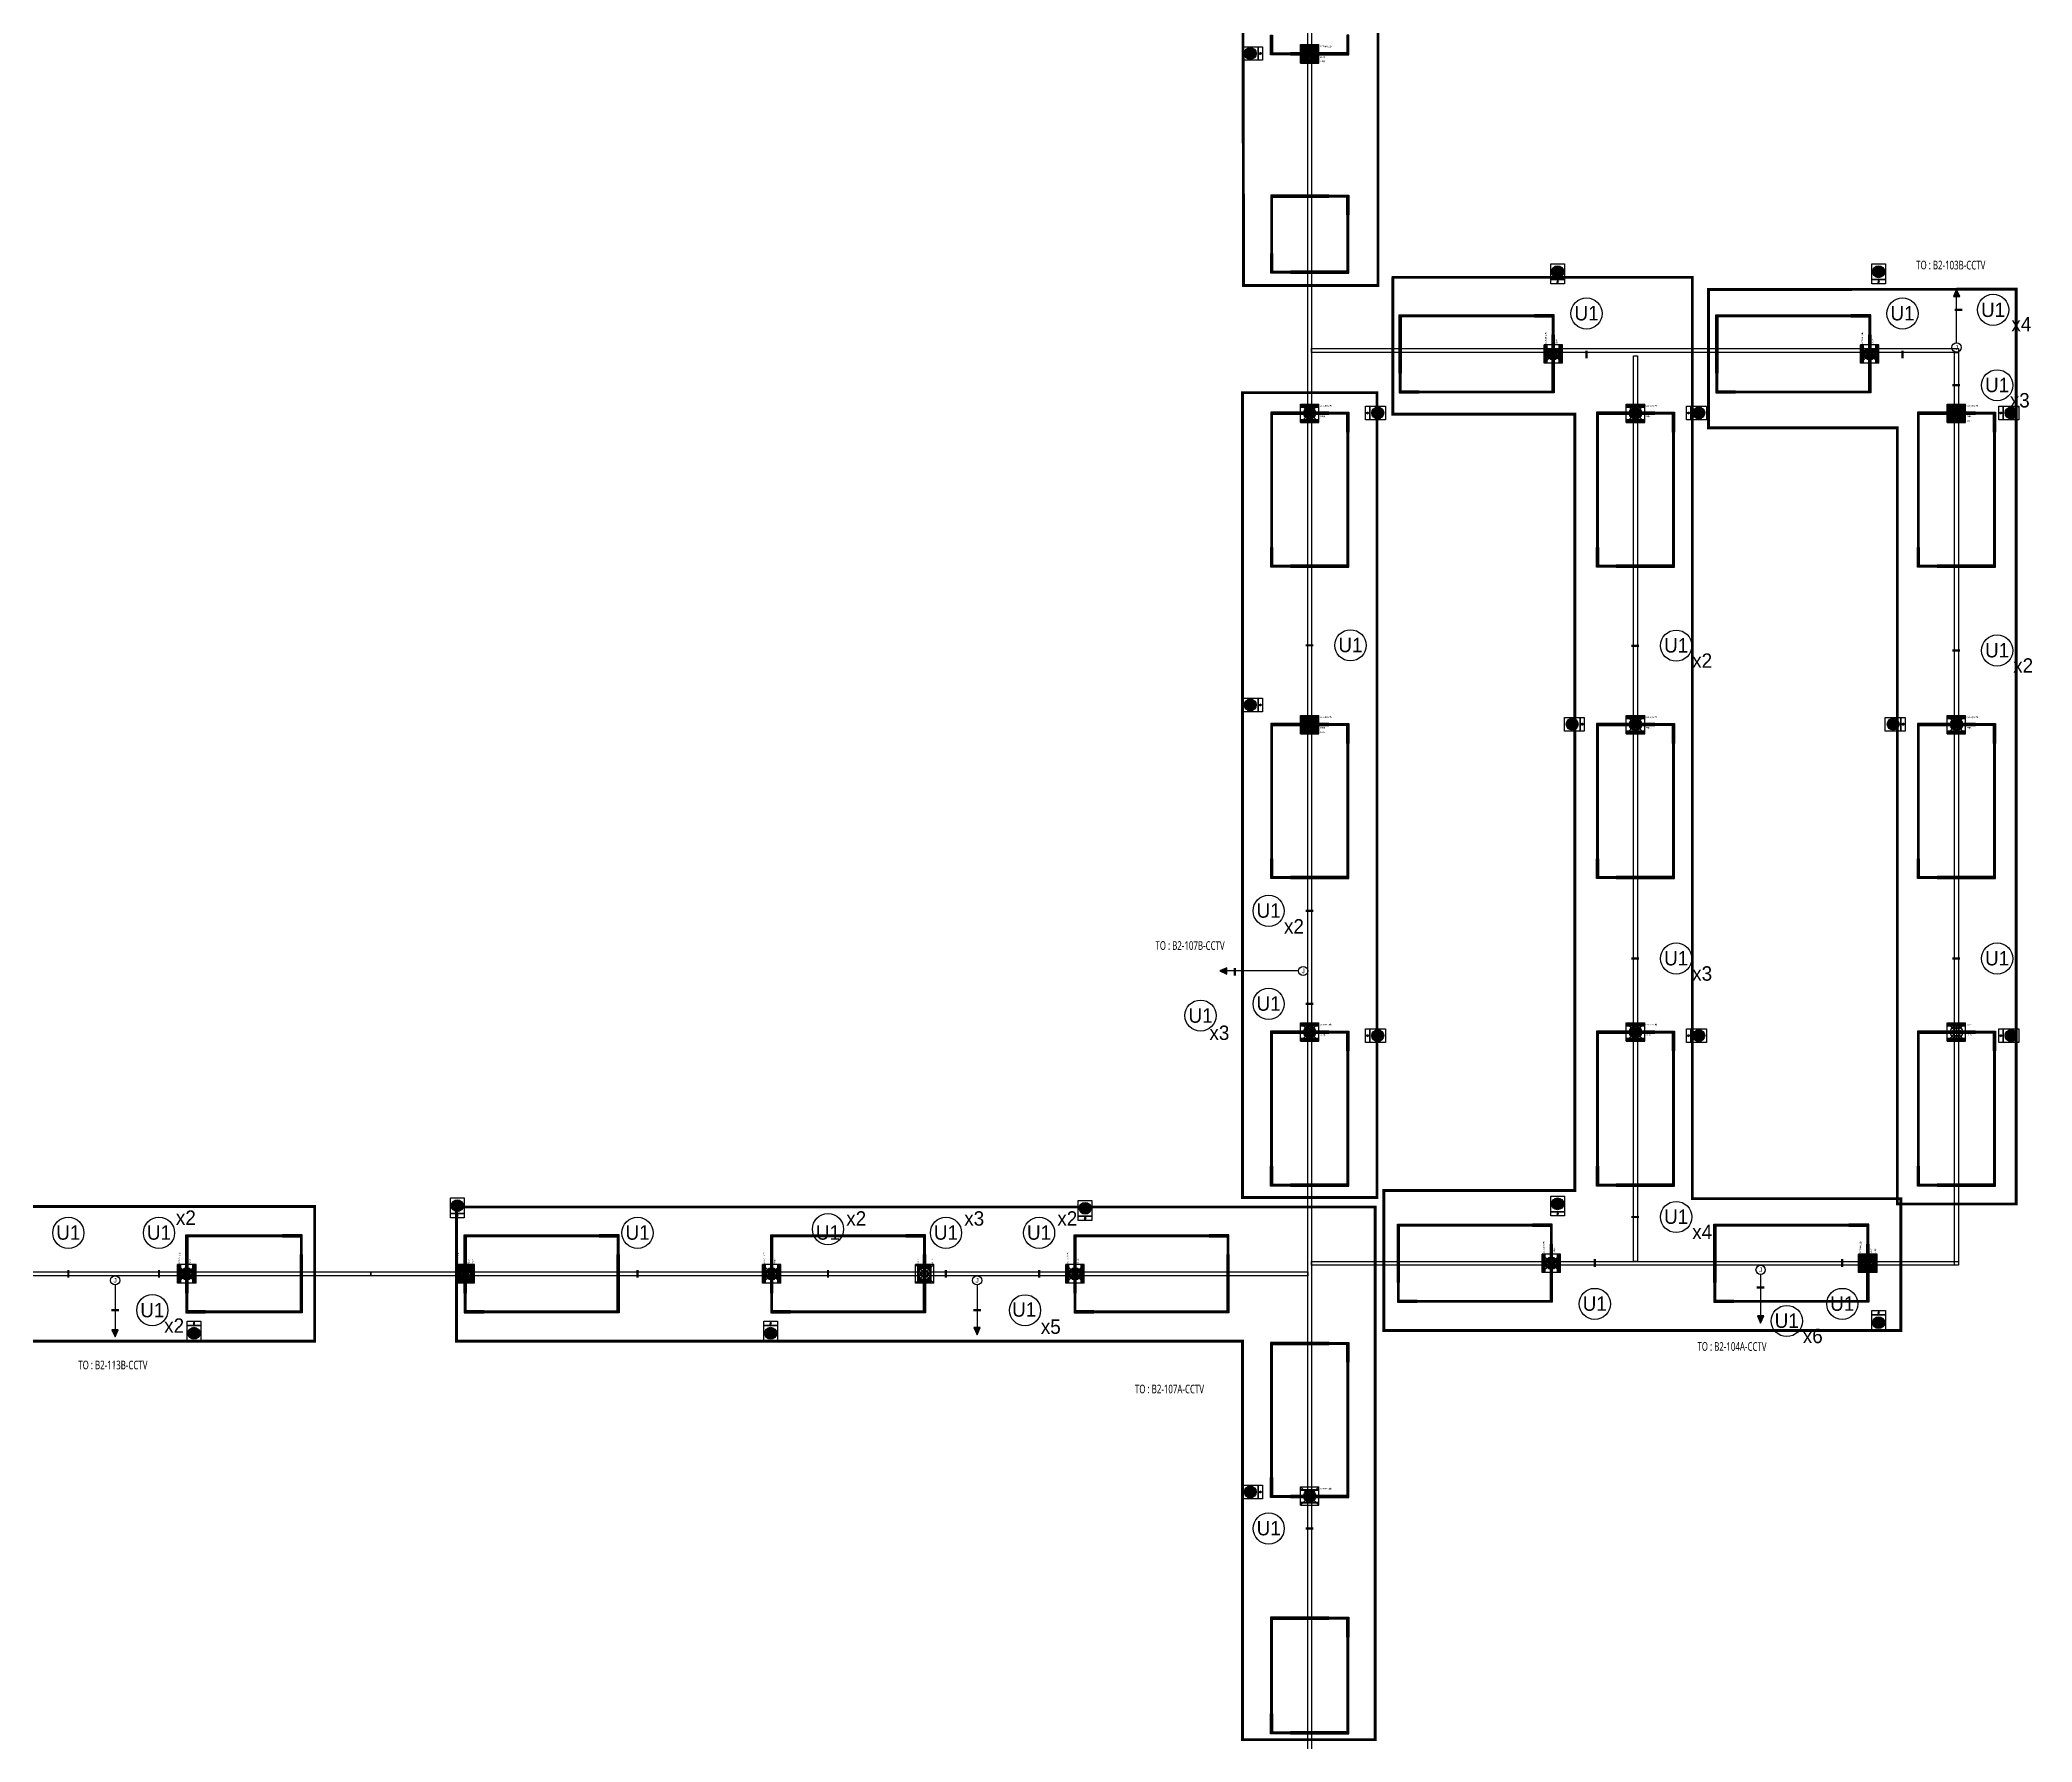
# Model space of a CAD drawing. Header units: millimetres. Extents: x 836025 to 1108898, y 78775 to 372820.
# Drawn here: x 1005237 to 1108898, y 139387 to 227966 of the extents above; entities that cross this region are included whole.
import ezdxf
from ezdxf.enums import TextEntityAlignment as Align

# ---------------------------------------------------------------- set-up
doc = ezdxf.new("R2010")
doc.units = ezdxf.units.MM
doc.header["$LTSCALE"] = 250
for name, pattern in [('CENTER', [2, 1.25, -0.25, 0.25, -0.25]), ('LINE1', [3, 2.5, -0.5]), ('지하층_기둥$1$CEN', [62, 60, -1, 0, -1])]:
    doc.linetypes.add(name, pattern=pattern)
for name, color, linetype in [('A-CEN', 1, '지하층_기둥$1$CEN'), ('HA-CCTV', 2, 'Continuous'), ('HA-스피커 반경', 7, 'LINE1'), ('HA-조명기구', 7, 'Continuous'), ('HA-통합모듈', 7, 'Continuous'), ('LU-UTP wire', 3, 'Continuous'), ('LU-UTP 방향', 1, 'Continuous'), ('LU-UTP케이블', 1, 'Continuous'), ('LU-광케이블', 1, 'Continuous'), ('LU-귀로 방향', 3, 'Continuous'), ('LU-귀로Text', 3, 'Continuous'), ('LU-무선비상벨', 1, 'Continuous'), ('LU-정션박스', 3, 'Continuous'), ('라인구분', 7, 'CENTER'), ('전등레이스웨이', 1, 'Continuous')]:
    doc.layers.add(name, color=color, linetype=linetype)
doc.layers.add('HA-지시선', color=8, linetype='Continuous', plot=False)
doc.layers.get('HA-스피커 반경').off()
doc.styles.add('MtX_굴림', font='Gulim.ttf')
doc.styles.add('N', font='Gulim.ttf')
doc.styles.add('돋움', font='Dotum.ttf')
doc.styles.add('맑은고딕', font='malgun.ttf')

# ---------------------------------------------------------------- blocks, each defined once
blk = doc.blocks.new('HA-무선비상벨')
at = {"layer": 'LU-무선비상벨'}
h = blk.add_hatch(color=1, dxfattribs=at)
h.dxf.hatch_style = 1
h.paths.add_polyline_path([(309, 0, 1), (-309, 0, 1)])
h = blk.add_hatch(color=1, dxfattribs=at)
h.dxf.hatch_style = 1
h.paths.add_polyline_path([(2, 531), (33, 632), (-46, 509), (-2, 509), (-34, 408), (46, 531)])
at = {"layer": 'LU-무선비상벨', "color": 1}
for p, q in [((33, 632), (-46, 509)), ((-46, 509), (46, 531)), ((-2, 509), (-46, 509)), ((-34, 408), (46, 531)), ((-34, 408), (-2, 509)), ((33, 632), (2, 531)), ((46, 531), (2, 531))]:
    blk.add_line(p, q, dxfattribs=at)
for points in [[(356, 408), (-354, 408), (-354, 631), (356, 631)], [(-354, 408), (356, 408), (356, -408), (-354, -408)]]:
    blk.add_lwpolyline(points, close=True, dxfattribs=at)
blk.add_circle((0, 0), 309, dxfattribs=at)
blk = doc.blocks.new('HA-조명기구(코너1000)')
at = {"layer": 'HA-조명기구'}
h = blk.add_hatch(color=81, dxfattribs=at)
h.dxf.hatch_style = 1
h.paths.add_polyline_path([(-995, -35), (-35, -35), (-35, -995), (-5, -995), (-5, -5), (-995, -5)])
at = {"layer": 'HA-조명기구', "color": 81}
blk.add_lwpolyline([(-1000, 0), (-1000, -40), (-40, -40), (-40, -1000), (0, -1000), (0, 0), (-1000, 0)], dxfattribs=at)
at = {"layer": 'HA-조명기구', "color": 3}
blk.add_lwpolyline([(-995, -5), (-995, -35), (-35, -35), (-35, -995), (-5, -995), (-5, -5)], close=True, dxfattribs=at)
at = {"layer": 'HA-지시선'}
for p, q in [((-40, -40), (0, 0)), ((-20, -20), (-1000, -20)), ((-20, -20), (-20, -1000))]:
    blk.add_line(p, q, dxfattribs=at)
at = {"layer": 'HA-지시선', "color": 30}
blk.add_lwpolyline([(-1000, 30), (-1000, -70), (-70, -70), (-70, -1000), (30, -1000), (30, 30)], close=True, dxfattribs=at)
blk = doc.blocks.new('HA-조명기구(직2000)')
at = {"layer": 'HA-조명기구'}
h = blk.add_hatch(color=81, dxfattribs=at)
h.dxf.hatch_style = 1
h.paths.add_polyline_path([(5, -1995), (35, -1995), (35, -5), (5, -5)])
h = blk.add_hatch(color=81, dxfattribs=at)
h.dxf.hatch_style = 1
h.paths.add_polyline_path([(5, -1995), (35, -1995), (35, -5), (5, -5)])
at = {"layer": 'HA-조명기구', "color": 81}
blk.add_lwpolyline([(0, 0), (40, 0), (40, -2000), (0, -2000), (0, 0)], dxfattribs=at)
blk.add_lwpolyline([(5, -5), (35, -5), (35, -1995), (5, -1995)], close=True, dxfattribs=at)
at = {"layer": 'HA-지시선'}
blk.add_line((20, 0), (20, -2000), dxfattribs=at)
at = {"layer": 'HA-지시선', "color": 4}
blk.add_lwpolyline([(-30, 0), (70, 0), (70, -2000), (-30, -2000)], close=True, dxfattribs=at)
blk = doc.blocks.new('HA-통합모듈-만공차')
at = {"layer": 'HA-통합모듈'}
h = blk.add_hatch(color=81, dxfattribs=at)
h.dxf.hatch_style = 1
h.paths.add_polyline_path([(-480, 349), (480, 349), (480, 480), (-480, 480)])
h.paths.add_polyline_path([(-480, -480), (480, -480), (480, -349), (-480, -349)])
at = {"layer": 'HA-지시선', "color": 5}
for p, q in [((-480, -480), (-480, 480)), ((-480, 480), (480, 480)), ((-480, 317), (480, 317)), ((480, -480), (480, 480)), ((-480, -317), (480, -317)), ((-480, -480), (480, -480))]:
    blk.add_line(p, q, dxfattribs=at)
at = {"layer": 'HA-지시선', "color": 251, "true_color": 0x636466}
for p, q in [((-480, 480), (480, -480)), ((-480, -480), (480, 480))]:
    blk.add_line(p, q, dxfattribs=at)
at = {"layer": 'HA-지시선', "color": 5}
blk.add_circle((0, 0), 317, dxfattribs=at)
at = {"layer": 'HA-통합모듈', "color": 5}
for p, q in [((-480, 349), (480, 349)), ((-480, -349), (480, -349))]:
    blk.add_line(p, q, dxfattribs=at)
at = {"layer": 'HA-지시선', "color": 7, "style": 'MtX_굴림'}
blk.add_text('만공차', height=70, dxfattribs=at).set_placement((542, -205))
blk = doc.blocks.new('HA-통합모듈-CCTV(비상벨연동)')
at = {"layer": 'HA-통합모듈'}
h = blk.add_hatch(color=10, dxfattribs=at)
h.dxf.hatch_style = 1
h.paths.add_polyline_path([(317, 0, 1), (-317, 0, 1)])
h.paths.add_polyline_path([(-270, 0), (-170, -100), (-170, 0), (0, 0), (0, -170), (-100, -170), (0, -270), (100, -170), (0, -170), (0, 0), (170, 0), (170, -100), (270, 0), (170, 100), (170, 0), (0, 0), (0, 170), (100, 170), (-2, 268), (-100, 170), (0, 170), (0, 0), (-170, 0), (-170, 100)], flags=16)
at = {"layer": 'HA-지시선', "color": 251, "true_color": 0x636466}
for p, q in [((-480, 480), (480, -480)), ((-480, -480), (480, 480))]:
    blk.add_line(p, q, dxfattribs=at)
at = {"layer": 'HA-통합모듈', "color": 5}
for p, q in [((-480, -480), (-480, 480)), ((-480, 480), (480, 480)), ((-480, 349), (480, 349)), ((-480, 317), (480, 317)), ((-170, 100), (-270, 0)), ((-270, 0), (-170, -100)), ((-170, 100), (-170, -100)), ((0, 0), (-170, 0)), ((-100, 170), (-2, 268)), ((100, 170), (-100, 170)), ((-2, 268), (100, 170)), ((0, 0), (0, 170)), ((0, 0), (0, -170)), ((0, 0), (170, 0)), ((170, -100), (170, 100)), ((170, 100), (270, 0)), ((270, 0), (170, -100)), ((480, -480), (480, 480)), ((-480, -317), (480, -317)), ((-480, -349), (480, -349)), ((-480, -480), (480, -480)), ((-100, -170), (100, -170)), ((0, -270), (-100, -170)), ((100, -170), (0, -270))]:
    blk.add_line(p, q, dxfattribs=at)
blk.add_circle((0, 0), 317, dxfattribs=at)
at = {"layer": 'HA-통합모듈', "style": '돋움'}
blk.add_text('CCTV(비상벨)', height=70, dxfattribs=at).set_placement((530, 350))
blk = doc.blocks.new('HA-통합모듈-CCTV')
h = blk.add_hatch(color=81)
h.dxf.hatch_style = 1
h.paths.add_polyline_path([(-270, 0), (-170, 100), (-170, -100)])
h.paths.add_polyline_path([(-100, 170), (100, 170), (-2, 268)])
h.paths.add_polyline_path([(170, -100), (270, 0), (170, 100)])
h.paths.add_polyline_path([(-100, -170), (100, -170), (0, -270)])
at = {"layer": 'HA-지시선', "color": 251, "true_color": 0x636466}
for p, q in [((-480, 480), (480, -480)), ((-480, -480), (480, 480))]:
    blk.add_line(p, q, dxfattribs=at)
at = {"layer": 'HA-통합모듈', "color": 5}
for p, q in [((-480, -480), (-480, 480)), ((-480, 480), (480, 480)), ((-480, 349), (480, 349)), ((-170, 100), (-270, 0)), ((-270, 0), (-170, -100)), ((-170, 100), (-170, -100)), ((0, 0), (-170, 0)), ((-100, 170), (-2, 268)), ((100, 170), (-100, 170)), ((-2, 268), (100, 170)), ((0, 0), (0, 170)), ((0, 0), (0, -170)), ((0, 0), (170, 0)), ((170, -100), (170, 100)), ((170, 100), (270, 0)), ((270, 0), (170, -100)), ((480, -480), (480, 480)), ((-480, -349), (480, -349)), ((-480, -480), (480, -480)), ((-100, -170), (100, -170)), ((0, -270), (-100, -170)), ((100, -170), (0, -270))]:
    blk.add_line(p, q, dxfattribs=at)
blk.add_circle((0, 0), 317, dxfattribs=at)
at = {"layer": 'HA-통합모듈', "color": 7, "style": '돋움'}
blk.add_text('CCTV', height=70, dxfattribs=at).set_placement((536, 330))
blk = doc.blocks.new('LU-Jumper')
at = {"layer": 'LU-정션박스', "color": 2}
blk.add_circle((0, 0), 0.5, dxfattribs=at)
blk.add_circle((0, 0), 0.5, dxfattribs=at)
at = {"layer": 'LU-정션박스', "color": 1, "style": 'N'}
blk.add_text('J', height=0.5, dxfattribs=at).set_placement((0, 0), align=Align.MIDDLE)
blk = doc.blocks.new('LU-귀로방향')
at = {"layer": 'LU-귀로 방향', "color": 2}
blk.add_lwpolyline([(0.8, -0.35), (0.8, 0.35), (0, 0)], close=True, dxfattribs=at)
at = {"layer": 'LU-귀로 방향', "color": 10}
blk.add_solid([(0.03, 0), (0.78, 0.33), (0.78, -0.33)], dxfattribs=at)
blk = doc.blocks.new('HA-통합모듈-스피커')
at = {"layer": 'HA-통합모듈'}
h = blk.add_hatch(color=210, dxfattribs=at)
h.dxf.hatch_style = 1
h.paths.add_polyline_path([(-480, -317), (-480, 317), (0, 317, 1), (0, -317)])
h.paths.add_polyline_path([(0, -317, 1), (0, 317), (480, 317), (480, -317)])
at = {"layer": 'HA-지시선', "color": 5}
for p, q in [((-480, -480), (-480, 480)), ((-480, 480), (480, 480)), ((-480, 349), (480, 349)), ((-480, 317), (480, 317)), ((480, -480), (480, 480)), ((-480, -317), (480, -317)), ((-480, -349), (480, -349)), ((-480, -480), (480, -480))]:
    blk.add_line(p, q, dxfattribs=at)
at = {"layer": 'HA-지시선', "color": 251, "true_color": 0x636466}
for p, q in [((-480, 480), (480, -480)), ((-480, -480), (480, 480))]:
    blk.add_line(p, q, dxfattribs=at)
at = {"layer": 'HA-지시선', "color": 5}
blk.add_circle((0, 0), 317, dxfattribs=at)
at = {"layer": 'HA-조명기구', "style": '돋움'}
blk.add_text('스피커', height=70, dxfattribs=at).set_placement((538, -434))
blk = doc.blocks.new('zw$9B82')
at = {"layer": 'HA-스피커 반경', "color": 6}
blk.add_blockref('HA-통합모듈-스피커', (0, 0), dxfattribs=at)

msp = doc.modelspace()

# ---------------------------------------------------------------- linework, layer by layer
at = {"layer": 'LU-UTP wire'}
for p, q in [((1104965, 212201, 0), (1104965, 214977, 0)), ((1070727, 179514, 0), (1066628, 179514, 0)), ((1009154, 163175, 0), (1009154, 160470, 0)), ((1054004, 163175, 0), (1054004, 160582, 0)), ((1094769, 163725, 0), (1094766, 161195, 0))]:
    msp.add_line(p, q, dxfattribs=at)
at = {"layer": 'LU-UTP 방향', "elevation": 0}
for points in [[(1104724, 211962, 0, 0, 0), (1104724, 211962, 0, 0, 0), (1103912, 211962, 120, 0, 0), (1103512, 211962, 0, 0, 0)], [(1105204, 211961, 0, 0, 0), (1105204, 211961, 0, 0, 0), (1105204, 211148, 120, 0, 0), (1105204, 210748, 0, 0, 0)], [(1070968, 179754, 0, 0, 0), (1070968, 179754, 0, 0, 0), (1070968, 180567, 120, 0, 0), (1070968, 180967, 0, 0, 0)], [(1070968, 179274, 0, 0, 0), (1070968, 179274, 0, 0, 0), (1070968, 178462, 120, 0, 0), (1070968, 178062, 0, 0, 0)], [(1094530, 163964, 0, 0, 0), (1094530, 163964, 0, 0, 0), (1093718, 163964, 120, 0, 0), (1093318, 163964, 0, 0, 0)], [(1095009, 163964, 0, 0, 0), (1095009, 163964, 0, 0, 0), (1095822, 163964, 120, 0, 0), (1096222, 163964, 0, 0, 0)], [(1008914, 163415, 0, 0, 0), (1008914, 163415, 0, 0, 0), (1008101, 163415, 120, 0, 0), (1007701, 163415, 0, 0, 0)], [(1009394, 163415, 0, 0, 0), (1009394, 163415, 0, 0, 0), (1010206, 163415, 120, 0, 0), (1010606, 163415, 0, 0, 0)], [(1053764, 163415, 0, 0, 0), (1053764, 163415, 0, 0, 0), (1052952, 163415, 120, 0, 0), (1052552, 163415, 0, 0, 0)], [(1054244, 163415, 0, 0, 0), (1054244, 163415, 0, 0, 0), (1055056, 163415, 120, 0, 0), (1055456, 163415, 0, 0, 0)]]:
    msp.add_lwpolyline(points, format="xyseb", dxfattribs=at)
at = {"layer": 'LU-UTP케이블', "color": 1}
for centre in [(1106866, 213918, 0), (1085712, 213723, 0), (1102152, 213723, 0), (1107075, 209990, 0), (1073429, 196459, 0), (1090375, 196441, 0), (1107075, 196188, 0), (1069171, 182642, 0), (1090375, 180161, 0), (1107075, 180161, 0), (1069171, 177802, 0), (1065629, 177192, 0), (1090375, 166713, 0), (1006719, 165887, 0), (1011436, 165887, 0), (1036336, 165887, 0), (1046245, 166082, 0), (1052383, 165887, 0), (1057227, 165887, 0), (1086140, 162190, 0), (1099018, 162190, 0), (1011090, 161866, 0), (1056497, 161858, 0), (1096129, 161301), (1069175, 150505, 0)]:
    msp.add_circle(centre, 811, dxfattribs=at)
at = {"layer": 'LU-광케이블', "color": 1, "elevation": 0}
for points in [[(1106055, 213918, 0, 0, 0), (1106055, 213918, 0, 0, 0), (1105269, 213918, 120, 120, 0), (1104869, 213918, 0, 0, 0)], [(1085712, 212912, 0, 0, 0), (1085712, 211794, 120, 120, 0), (1085712, 211394, 0, 0, 0)], [(1102152, 212912, 0, 0, 0), (1102152, 211794, 120, 120, 0), (1102152, 211394, 0, 0, 0)], [(1106264, 209990, 0, 0, 0), (1105146, 209990, 120, 120, 0), (1104746, 209990, 0, 0, 0)], [(1072618, 196459, 0, 0, 0), (1071500, 196459, 120, 120, 0), (1071100, 196459, 0, 0, 0)], [(1089564, 196441, 0, 0, 0), (1088446, 196441, 120, 120, 0), (1088046, 196441, 0, 0, 0)], [(1106264, 196188, 0, 0, 0), (1105146, 196188, 120, 120, 0), (1104746, 196188, 0, 0, 0)], [(1069982, 182642, 0, 0, 0), (1071100, 182642, 120, 120, 0), (1071500, 182642, 0, 0, 0)], [(1066441, 177192, 0, 0, 0), (1067419, 177192, 0, 0, 0), (1067419, 179277, 120, 120, 0), (1067419, 179677, 0, 0, 0)], [(1089564, 180161, 0, 0, 0), (1088446, 180161, 120, 120, 0), (1088046, 180161, 0, 0, 0)], [(1106264, 180161, 0, 0, 0), (1105146, 180161, 120, 120, 0), (1104746, 180161, 0, 0, 0)], [(1069982, 177802, 0, 0, 0), (1071100, 177802, 120, 120, 0), (1071500, 177802, 0, 0, 0)], [(1089564, 166713, 0, 0, 0), (1088446, 166713, 120, 120, 0), (1088046, 166713, 0, 0, 0)], [(1006719, 165075, 0, 0, 0), (1006719, 163958, 120, 120, 0), (1006719, 163558, 0, 0, 0)], [(1011436, 165075, 0, 0, 0), (1011436, 163958, 120, 120, 0), (1011436, 163558, 0, 0, 0)], [(1036336, 165075, 0, 0, 0), (1036336, 163958, 120, 120, 0), (1036336, 163558, 0, 0, 0)], [(1046245, 165075, 0, 0, 0), (1046245, 163958, 120, 120, 0), (1046245, 163558, 0, 0, 0)], [(1052383, 165075, 0, 0, 0), (1052383, 163958, 120, 120, 0), (1052383, 163558, 0, 0, 0)], [(1057227, 165075, 0, 0, 0), (1057227, 163958, 120, 120, 0), (1057227, 163558, 0, 0, 0)], [(1086140, 163001, 0, 0, 0), (1086140, 164119, 120, 120, 0), (1086140, 164519, 0, 0, 0)], [(1099018, 163001, 0, 0, 0), (1099018, 164119, 120, 120, 0), (1099018, 164519, 0, 0, 0)], [(1096129, 162112, 0, 0, 0), (1096129, 163049, 0, 0, 0), (1094969, 163049, 120, 120, 0), (1094569, 163049, 0, 0, 0)], [(1010279, 161866, 0, 0, 0), (1010279, 161866, 0, 0, 0), (1009354, 161866, 120, 120, 0), (1008954, 161866, 0, 0, 0)], [(1055686, 161858, 0, 0, 0), (1055686, 161858, 0, 0, 0), (1054207, 161858, 120, 120, 0), (1053807, 161858, 0, 0, 0)], [(1069986, 150505, 0, 0, 0), (1071104, 150505, 120, 120, 0), (1071504, 150505, 0, 0, 0)]]:
    msp.add_lwpolyline(points, format="xyseb", dxfattribs=at)
at = {"layer": '라인구분', "color": 6, "ltscale": 3.5, "const_width": 150, "elevation": 0}
msp.add_lwpolyline([(1050182, 256555), (1067808, 256554), (1067806, 242273), (1067869, 215179), (1074864, 215179), (1074864, 284155), (1074864, 284155), (1067901, 284155), (1067901, 262846), (1050182, 262848)], close=True, dxfattribs=at)
at = {"layer": '라인구분', "color": 2, "ltscale": 3.5, "const_width": 150, "elevation": 0}
msp.add_lwpolyline([(1075581, 215606), (1091219, 215606), (1091219, 167669), (1102067, 167669), (1102067, 160804), (1075164, 160804), (1075164, 168096), (1085103, 168096), (1085103, 208487), (1075633, 208487), (1075633, 215606)], dxfattribs=at)
at = {"layer": '라인구분', "color": 3, "ltscale": 3.5, "const_width": 150, "elevation": 0}
msp.add_lwpolyline([(1092058, 214972), (1092058, 207776), (1101884, 207776), (1101884, 167391), (1108070, 167391), (1108070, 214990), (1092058, 214972)], dxfattribs=at)
at = {"layer": '라인구분', "ltscale": 3.5, "const_width": 150, "elevation": 0}
for points in [[(1067808, 209606), (1067808, 167727), (1074808, 167727), (1074808, 209606)], [(1074710, 167234), (1026910, 167234), (1026910, 160254), (1067808, 160254), (1067808, 139518), (1074710, 139518)]]:
    msp.add_lwpolyline(points, close=True, dxfattribs=at)
at = {"layer": '라인구분', "color": 1, "ltscale": 3.5, "const_width": 150}
msp.add_lwpolyline([(1019536, 160255), (1019536, 167255), (995280, 167255), (995279, 160255)], close=True, dxfattribs=at)
at = {"layer": '전등레이스웨이', "elevation": 0}
for points in [[(1071408, 365755), (1071408, 86341), (1071207, 86341), (1071207, 365755)], [(1071408, 211905), (1105058, 211905), (1105058, 211705), (1071408, 211705)], [(1088358, 211521), (1088358, 164405), (1088157, 164405), (1088157, 211521)], [(1105058, 211705), (1105058, 164205), (1104857, 164205), (1104857, 211705)], [(971898, 163855), (1022458, 163855), (1022458, 163655), (971898, 163655)], [(1022458, 163855), (1071207, 163855), (1071207, 163655), (1022458, 163655)], [(1071408, 164405), (1105058, 164405), (1105058, 164205), (1071408, 164205)]]:
    msp.add_lwpolyline(points, close=True, dxfattribs=at)

# ---------------------------------------------------------------- block references
at = {"layer": 'A-CEN'}
for p in [(1071307, 227236, 0), (1104957, 208535, 0), (1071308, 192335, 0)]:
    msp.add_blockref('zw$9B82', p, dxfattribs=at)
at = {"layer": 'A-CEN', "rotation": 89.99999999999999}
for p in [(1100348, 164305), (1027367, 163754), (1051272, 163755)]:
    msp.add_blockref('zw$9B82', p, dxfattribs=at)
at = {"layer": 'HA-CCTV', "color": 3}
for name, p in [('HA-통합모듈-CCTV(비상벨연동)', (1071307, 227236, 0)), ('HA-통합모듈-CCTV(비상벨연동)', (1071308, 208535, 0)), ('HA-통합모듈-CCTV(비상벨연동)', (1088257, 208535, 0)), ('HA-통합모듈-CCTV(비상벨연동)', (1104957, 208535, 0)), ('HA-통합모듈-CCTV(비상벨연동)', (1071308, 192335, 0)), ('HA-통합모듈-CCTV(비상벨연동)', (1088257, 192335, 0)), ('HA-통합모듈-CCTV(비상벨연동)', (1104957, 192335, 0)), ('HA-통합모듈-CCTV(비상벨연동)', (1071307, 176335, 0)), ('HA-통합모듈-CCTV(비상벨연동)', (1088257, 176335, 0)), ('HA-통합모듈-CCTV', (1104957, 176335, 0)), ('HA-통합모듈-CCTV(비상벨연동)', (1071307, 152190, 0))]:
    msp.add_blockref(name, p, dxfattribs=at)
for name, p, rotation in [('HA-통합모듈-CCTV(비상벨연동)', (1083979, 211621, 0), 90.00000000000018), ('HA-통합모듈-CCTV(비상벨연동)', (1100448, 211621, 0), 90.00000000000018), ('HA-통합모듈-CCTV(비상벨연동)', (1012884, 163754), 90.00000000000033), ('HA-통합모듈-CCTV(비상벨연동)', (1027367, 163754), 90), ('HA-통합모듈-CCTV(비상벨연동)', (1043312, 163754), 90), ('HA-통합모듈-CCTV(비상벨연동)', (1059098, 163755), 89.99999999999999), ('HA-통합모듈-CCTV(비상벨연동)', (1083879, 164305), 90.00000000000018), ('HA-통합모듈-CCTV(비상벨연동)', (1100348, 164305), 90), ('HA-통합모듈-CCTV', (1051272, 163755), 90.00000000001813)]:
    msp.add_blockref(name, p, dxfattribs=dict(at, rotation=rotation))
at = {"layer": 'HA-조명기구', "color": 3, "xscale": -1}
for name, p, rotation in [('HA-조명기구(코너1000)', (1069307, 227216, 0), 89.9999999999992), ('HA-조명기구(직2000)', (1072307, 227216, 0), 270), ('HA-조명기구(직2000)', (1072308, 219815, 0), 270), ('HA-조명기구(코너1000)', (1073308, 219855, 0), 270), ('HA-조명기구(코너1000)', (1069308, 215855, 0), 89.9999999999992), ('HA-조명기구(직2000)', (1072308, 215855, 0), 270), ('HA-조명기구(코너1000)', (1083999, 209621, 0), 180), ('HA-조명기구(코너1000)', (1100468, 209621, 0), 180), ('HA-조명기구(직2000)', (1072308, 208515, 0), 270), ('HA-조명기구(코너1000)', (1073308, 208555, 0), 270), ('HA-조명기구(직2000)', (1089257, 208515, 0), 270), ('HA-조명기구(코너1000)', (1090257, 208555, 0), 270), ('HA-조명기구(직2000)', (1105957, 208515, 0), 270), ('HA-조명기구(코너1000)', (1106957, 208555, 0), 270), ('HA-조명기구(코너1000)', (1069308, 200555, 0), 89.9999999999992), ('HA-조명기구(코너1000)', (1086257, 200555, 0), 89.99999999999952), ('HA-조명기구(코너1000)', (1102957, 200555, 0), 89.99999999999952), ('HA-조명기구(직2000)', (1072308, 200555, 0), 270), ('HA-조명기구(직2000)', (1089257, 200555, 0), 270), ('HA-조명기구(직2000)', (1105957, 200555, 0), 270), ('HA-조명기구(직2000)', (1072308, 192315, 0), 270), ('HA-조명기구(코너1000)', (1073308, 192355, 0), 270), ('HA-조명기구(직2000)', (1089257, 192315, 0), 270), ('HA-조명기구(코너1000)', (1090257, 192355, 0), 270), ('HA-조명기구(직2000)', (1105957, 192315, 0), 270), ('HA-조명기구(코너1000)', (1106957, 192355, 0), 270), ('HA-조명기구(코너1000)', (1069308, 184355, 0), 89.9999999999992), ('HA-조명기구(코너1000)', (1086257, 184355, 0), 89.99999999999952), ('HA-조명기구(코너1000)', (1102957, 184355, 0), 89.99999999999952), ('HA-조명기구(직2000)', (1072308, 184355, 0), 270), ('HA-조명기구(직2000)', (1089257, 184355, 0), 270), ('HA-조명기구(직2000)', (1105957, 184355, 0), 270), ('HA-조명기구(직2000)', (1072307, 176315, 0), 270), ('HA-조명기구(코너1000)', (1073307, 176355, 0), 270), ('HA-조명기구(직2000)', (1089257, 176315, 0), 270), ('HA-조명기구(코너1000)', (1090257, 176355, 0), 270), ('HA-조명기구(직2000)', (1105957, 176315, 0), 270), ('HA-조명기구(코너1000)', (1106957, 176355, 0), 270), ('HA-조명기구(코너1000)', (1069307, 168355, 0), 89.99999999999912), ('HA-조명기구(코너1000)', (1086257, 168355, 0), 89.99999999999952), ('HA-조명기구(코너1000)', (1102957, 168355, 0), 89.99999999999952), ('HA-조명기구(직2000)', (1072307, 168355, 0), 270), ('HA-조명기구(직2000)', (1089257, 168355, 0), 270), ('HA-조명기구(직2000)', (1105957, 168355, 0), 270), ('HA-조명기구(코너1000)', (1018864, 161754), 180), ('HA-조명기구(코너1000)', (1035347, 161754), 180), ('HA-조명기구(코너1000)', (1051292, 161755), 180), ('HA-조명기구(코너1000)', (1067078, 161755), 180), ('HA-조명기구(코너1000)', (1083899, 162305), 180), ('HA-조명기구(코너1000)', (1100368, 162305), 180), ('HA-조명기구(직2000)', (1072307, 160115, 0), 270), ('HA-조명기구(코너1000)', (1073307, 160155, 0), 270), ('HA-조명기구(코너1000)', (1069307, 152155, 0), 89.99999999999912), ('HA-조명기구(직2000)', (1072307, 152155, 0), 270), ('HA-조명기구(직2000)', (1072307, 145815, 0), 270), ('HA-조명기구(코너1000)', (1073307, 145855, 0), 270), ('HA-조명기구(코너1000)', (1069307, 139855, 0), 89.99999999999896), ('HA-조명기구(직2000)', (1072307, 139855, 0), 270)]:
    msp.add_blockref(name, p, dxfattribs=dict(at, rotation=rotation))
at = {"layer": 'HA-조명기구', "color": 3}
for name, p, rotation in [('HA-조명기구(코너1000)', (1073307, 227216, 0), 270), ('HA-조명기구(코너1000)', (1069308, 219855, 0), 90), ('HA-조명기구(코너1000)', (1073308, 215855, 0), 270), ('HA-조명기구(직2000)', (1076999, 213581, 0), 89.99999999999999), ('HA-조명기구(직2000)', (1078999, 213581, 0), 89.99999999999999), ('HA-조명기구(직2000)', (1080999, 213581, 0), 89.99999999999999), ('HA-조명기구(직2000)', (1093468, 213581, 0), 89.99999999999999), ('HA-조명기구(직2000)', (1095468, 213581, 0), 89.99999999999999), ('HA-조명기구(직2000)', (1097468, 213581, 0), 89.99999999999999), ('HA-조명기구(직2000)', (1076039, 210621, 0), 180), ('HA-조명기구(직2000)', (1083999, 210621, 0), 180), ('HA-조명기구(직2000)', (1092508, 210621, 0), 180), ('HA-조명기구(직2000)', (1100468, 210621, 0), 180), ('HA-통합모듈-만공차', (1083979, 211621, 0), 90.00000000000018), ('HA-통합모듈-만공차', (1100448, 211621, 0), 90.00000000000018), ('HA-조명기구(코너1000)', (1075999, 209621, 0), 180), ('HA-조명기구(코너1000)', (1092468, 209621, 0), 180), ('HA-조명기구(직2000)', (1076999, 209621, 0), 89.99999999999999), ('HA-조명기구(직2000)', (1078999, 209621, 0), 89.99999999999999), ('HA-조명기구(직2000)', (1080999, 209621, 0), 89.99999999999999), ('HA-조명기구(직2000)', (1093468, 209621, 0), 89.99999999999999), ('HA-조명기구(직2000)', (1095468, 209621, 0), 89.99999999999999), ('HA-조명기구(직2000)', (1097468, 209621, 0), 89.99999999999999), ('HA-조명기구(코너1000)', (1069308, 208555, 0), 90), ('HA-조명기구(코너1000)', (1086257, 208555, 0), 90), ('HA-조명기구(코너1000)', (1102957, 208555, 0), 90), ('HA-조명기구(코너1000)', (1073308, 200555, 0), 270), ('HA-조명기구(코너1000)', (1090257, 200555, 0), 270), ('HA-조명기구(코너1000)', (1106957, 200555, 0), 270), ('HA-조명기구(코너1000)', (1069308, 192355, 0), 90), ('HA-조명기구(코너1000)', (1086257, 192355, 0), 90), ('HA-조명기구(코너1000)', (1102957, 192355, 0), 90), ('HA-조명기구(코너1000)', (1073308, 184355, 0), 270), ('HA-조명기구(코너1000)', (1090257, 184355, 0), 270), ('HA-조명기구(코너1000)', (1106957, 184355, 0), 270), ('HA-조명기구(코너1000)', (1069307, 176355, 0), 90), ('HA-조명기구(코너1000)', (1086257, 176355, 0), 90), ('HA-조명기구(코너1000)', (1102957, 176355, 0), 90), ('HA-조명기구(코너1000)', (1073307, 168355, 0), 270), ('HA-조명기구(코너1000)', (1090257, 168355, 0), 270), ('HA-조명기구(코너1000)', (1106957, 168355, 0), 270), ('HA-조명기구(직2000)', (1076899, 166265), 89.99999999999999), ('HA-조명기구(직2000)', (1078899, 166265), 89.99999999999999), ('HA-조명기구(직2000)', (1080899, 166265), 89.99999999999999), ('HA-조명기구(직2000)', (1093368, 166265), 89.99999999999999), ('HA-조명기구(직2000)', (1095368, 166265), 89.99999999999999), ('HA-조명기구(직2000)', (1097368, 166265), 89.99999999999999), ('HA-조명기구(직2000)', (1013864, 165714), 89.99999999999999), ('HA-조명기구(직2000)', (1015864, 165714), 89.99999999999999), ('HA-조명기구(직2000)', (1028347, 165714), 89.99999999999999), ('HA-조명기구(직2000)', (1030347, 165714), 89.99999999999999), ('HA-조명기구(직2000)', (1032347, 165714), 89.99999999999999), ('HA-조명기구(직2000)', (1044292, 165715), 89.99999999999999), ('HA-조명기구(직2000)', (1046292, 165715), 89.99999999999999), ('HA-조명기구(직2000)', (1048292, 165715), 89.99999999999999), ('HA-조명기구(직2000)', (1060078, 165715), 89.99999999999999), ('HA-조명기구(직2000)', (1062078, 165715), 89.99999999999999), ('HA-조명기구(직2000)', (1064078, 165715), 89.99999999999999), ('HA-조명기구(직2000)', (1075939, 163305), 180), ('HA-통합모듈-만공차', (1083879, 164305), 90.00000000000018), ('HA-조명기구(직2000)', (1083899, 163305), 180), ('HA-조명기구(직2000)', (1092408, 163305), 180), ('HA-통합모듈-만공차', (1100348, 164305), 90), ('HA-조명기구(직2000)', (1100368, 163305), 180), ('HA-통합모듈-만공차', (1012884, 163754), 90.00000000000033), ('HA-조명기구(직2000)', (1012904, 162754), 180), ('HA-조명기구(직2000)', (1018864, 162754), 180), ('HA-통합모듈-만공차', (1027367, 163754), 90), ('HA-조명기구(직2000)', (1027387, 162754), 180), ('HA-조명기구(직2000)', (1035347, 162754), 180), ('HA-통합모듈-만공차', (1043312, 163754), 90), ('HA-조명기구(직2000)', (1043332, 162755), 180), ('HA-조명기구(직2000)', (1051292, 162755), 180), ('HA-통합모듈-만공차', (1059098, 163755), 90), ('HA-조명기구(직2000)', (1059118, 162755), 180), ('HA-조명기구(직2000)', (1067078, 162755), 180), ('HA-조명기구(코너1000)', (1012864, 161754), 180), ('HA-조명기구(코너1000)', (1027347, 161754), 180), ('HA-조명기구(코너1000)', (1043292, 161755), 180), ('HA-조명기구(코너1000)', (1059078, 161755), 180), ('HA-조명기구(코너1000)', (1075899, 162305), 180), ('HA-조명기구(코너1000)', (1092368, 162305), 180), ('HA-조명기구(직2000)', (1013864, 161754), 89.99999999999999), ('HA-조명기구(직2000)', (1015864, 161754), 89.99999999999999), ('HA-조명기구(직2000)', (1028347, 161754), 89.99999999999999), ('HA-조명기구(직2000)', (1030347, 161754), 89.99999999999999), ('HA-조명기구(직2000)', (1032347, 161754), 89.99999999999999), ('HA-조명기구(직2000)', (1044292, 161755), 89.99999999999999), ('HA-조명기구(직2000)', (1046292, 161755), 89.99999999999999), ('HA-조명기구(직2000)', (1048292, 161755), 89.99999999999999), ('HA-조명기구(직2000)', (1060078, 161755), 89.99999999999999), ('HA-조명기구(직2000)', (1062078, 161755), 89.99999999999999), ('HA-조명기구(직2000)', (1064078, 161755), 89.99999999999999), ('HA-조명기구(직2000)', (1076899, 162305), 89.99999999999999), ('HA-조명기구(직2000)', (1078899, 162305), 89.99999999999999), ('HA-조명기구(직2000)', (1080899, 162305), 89.99999999999999), ('HA-조명기구(직2000)', (1093368, 162305), 89.99999999999999), ('HA-조명기구(직2000)', (1095368, 162305), 89.99999999999999), ('HA-조명기구(직2000)', (1097368, 162305), 89.99999999999999), ('HA-조명기구(코너1000)', (1069307, 160155, 0), 90), ('HA-조명기구(코너1000)', (1073307, 152155, 0), 270), ('HA-조명기구(코너1000)', (1069307, 145855, 0), 90), ('HA-조명기구(코너1000)', (1073307, 139855, 0), 270)]:
    msp.add_blockref(name, p, dxfattribs=dict(at, rotation=rotation))
for name, p in [('HA-통합모듈-만공차', (1071307, 227236, 0)), ('HA-조명기구(코너1000)', (1083999, 213621, 0)), ('HA-조명기구(코너1000)', (1100468, 213621, 0)), ('HA-통합모듈-만공차', (1071308, 208535, 0)), ('HA-통합모듈-만공차', (1088257, 208535, 0)), ('HA-통합모듈-만공차', (1104957, 208535, 0)), ('HA-통합모듈-만공차', (1071308, 192335, 0)), ('HA-통합모듈-만공차', (1088257, 192335, 0)), ('HA-통합모듈-만공차', (1104957, 192335, 0)), ('HA-통합모듈-만공차', (1071307, 176335, 0)), ('HA-통합모듈-만공차', (1088257, 176335, 0)), ('HA-통합모듈-만공차', (1104957, 176335, 0)), ('HA-조명기구(코너1000)', (1083899, 166305)), ('HA-조명기구(코너1000)', (1100368, 166305)), ('HA-조명기구(코너1000)', (1018864, 165754)), ('HA-조명기구(코너1000)', (1035347, 165754)), ('HA-조명기구(코너1000)', (1051292, 165755)), ('HA-조명기구(코너1000)', (1067078, 165755))]:
    msp.add_blockref(name, p, dxfattribs=at)
at = {"layer": 'HA-조명기구', "color": 3, "xscale": -1}
for name, p in [('HA-조명기구(직2000)', (1069348, 218855, 0)), ('HA-조명기구(직2000)', (1073308, 218855, 0)), ('HA-조명기구(코너1000)', (1075999, 213621, 0)), ('HA-조명기구(코너1000)', (1092468, 213621, 0)), ('HA-조명기구(직2000)', (1069348, 207555, 0)), ('HA-조명기구(직2000)', (1073308, 207555, 0)), ('HA-조명기구(직2000)', (1086297, 207555, 0)), ('HA-조명기구(직2000)', (1090257, 207555, 0)), ('HA-조명기구(직2000)', (1102997, 207555, 0)), ('HA-조명기구(직2000)', (1106957, 207555, 0)), ('HA-조명기구(직2000)', (1069348, 205555, 0)), ('HA-조명기구(직2000)', (1073308, 205555, 0)), ('HA-조명기구(직2000)', (1086297, 205555, 0)), ('HA-조명기구(직2000)', (1090257, 205555, 0)), ('HA-조명기구(직2000)', (1102997, 205555, 0)), ('HA-조명기구(직2000)', (1106957, 205555, 0)), ('HA-조명기구(직2000)', (1069348, 203555, 0)), ('HA-조명기구(직2000)', (1073308, 203555, 0)), ('HA-조명기구(직2000)', (1086297, 203555, 0)), ('HA-조명기구(직2000)', (1090257, 203555, 0)), ('HA-조명기구(직2000)', (1102997, 203555, 0)), ('HA-조명기구(직2000)', (1106957, 203555, 0)), ('HA-조명기구(직2000)', (1069348, 191355, 0)), ('HA-조명기구(직2000)', (1073308, 191355, 0)), ('HA-조명기구(직2000)', (1086297, 191355, 0)), ('HA-조명기구(직2000)', (1090257, 191355, 0)), ('HA-조명기구(직2000)', (1102997, 191355, 0)), ('HA-조명기구(직2000)', (1106957, 191355, 0)), ('HA-조명기구(직2000)', (1069348, 189355, 0)), ('HA-조명기구(직2000)', (1073308, 189355, 0)), ('HA-조명기구(직2000)', (1086297, 189355, 0)), ('HA-조명기구(직2000)', (1090257, 189355, 0)), ('HA-조명기구(직2000)', (1102997, 189355, 0)), ('HA-조명기구(직2000)', (1106957, 189355, 0)), ('HA-조명기구(직2000)', (1069348, 187355, 0)), ('HA-조명기구(직2000)', (1073308, 187355, 0)), ('HA-조명기구(직2000)', (1086297, 187355, 0)), ('HA-조명기구(직2000)', (1090257, 187355, 0)), ('HA-조명기구(직2000)', (1102997, 187355, 0)), ('HA-조명기구(직2000)', (1106957, 187355, 0)), ('HA-조명기구(직2000)', (1069347, 175355, 0)), ('HA-조명기구(직2000)', (1073307, 175355, 0)), ('HA-조명기구(직2000)', (1086297, 175355, 0)), ('HA-조명기구(직2000)', (1090257, 175355, 0)), ('HA-조명기구(직2000)', (1102997, 175355, 0)), ('HA-조명기구(직2000)', (1106957, 175355, 0)), ('HA-조명기구(직2000)', (1069347, 173355, 0)), ('HA-조명기구(직2000)', (1073307, 173355, 0)), ('HA-조명기구(직2000)', (1086297, 173355, 0)), ('HA-조명기구(직2000)', (1090257, 173355, 0)), ('HA-조명기구(직2000)', (1102997, 173355, 0)), ('HA-조명기구(직2000)', (1106957, 173355, 0)), ('HA-조명기구(직2000)', (1069347, 171355, 0)), ('HA-조명기구(직2000)', (1073307, 171355, 0)), ('HA-조명기구(직2000)', (1086297, 171355, 0)), ('HA-조명기구(직2000)', (1090257, 171355, 0)), ('HA-조명기구(직2000)', (1102997, 171355, 0)), ('HA-조명기구(직2000)', (1106957, 171355, 0)), ('HA-조명기구(코너1000)', (1075899, 166305)), ('HA-조명기구(코너1000)', (1092368, 166305)), ('HA-조명기구(코너1000)', (1012864, 165754)), ('HA-조명기구(코너1000)', (1027347, 165754)), ('HA-조명기구(코너1000)', (1043292, 165755)), ('HA-조명기구(코너1000)', (1059078, 165755)), ('HA-조명기구(직2000)', (1069347, 159155, 0)), ('HA-조명기구(직2000)', (1073307, 159155, 0)), ('HA-조명기구(직2000)', (1069347, 157155, 0)), ('HA-조명기구(직2000)', (1073307, 157155, 0)), ('HA-조명기구(직2000)', (1069347, 155155, 0)), ('HA-조명기구(직2000)', (1073307, 155155, 0)), ('HA-조명기구(직2000)', (1069347, 144855, 0)), ('HA-조명기구(직2000)', (1073307, 144855, 0)), ('HA-조명기구(직2000)', (1069347, 142855, 0)), ('HA-조명기구(직2000)', (1073307, 142855, 0))]:
    msp.add_blockref(name, p, dxfattribs=at)
at = {"layer": 'LU-귀로 방향', "xscale": 468.0000000000001, "yscale": 468.0000000000001, "zscale": 468.0000000000001}
for p, rotation in [((1104965, 214977, 0), 270.007425183348), ((1066628, 179514, 0), 0.0074251833480051), ((1009154, 160470, 0), 90.007425183348), ((1054004, 160582, 0), 90.007425183348), ((1094766, 161195, 0), 89.99999999999979)]:
    msp.add_blockref('LU-귀로방향', p, dxfattribs=dict(at, rotation=rotation))
at = {"layer": 'LU-무선비상벨'}
for p, rotation in [((1068215, 227256), 270), ((1084208, 215897), 180), ((1100908, 215897), 180), ((1074850, 208554), 90), ((1091550, 208554), 90), ((1107800, 208554), 90), ((1068215, 193356, 0), 270), ((1084965, 192356, 0), 270), ((1101665, 192356, 0), 270), ((1074850, 176154, 0), 90), ((1091550, 176154, 0), 90), ((1107800, 176154, 0), 90), ((1026958, 167297), 180), ((1059625, 167167), 180), ((1084208, 167397), 180), ((1068215, 152406), 270)]:
    msp.add_blockref('HA-무선비상벨', p, dxfattribs=dict(at, rotation=rotation))
for p in [(1100907, 161213), (1013257, 160663), (1043257, 160663)]:
    msp.add_blockref('HA-무선비상벨', p, dxfattribs=at)
at = {"layer": 'LU-정션박스', "xscale": 480, "yscale": 480, "zscale": 480, "rotation": 359.9157777883218}
for p in [(1104964, 211961, 0), (1070967, 179514, 0), (1094769, 163965, 0), (1009154, 163415, 0), (1054004, 163415, 0)]:
    msp.add_blockref('LU-Jumper', p, dxfattribs=at)

# ---------------------------------------------------------------- texts
at = {"layer": 'LU-UTP케이블', "color": 3, "style": 'N'}
for s, p in [('U1', (1085712, 213740, 0)), ('U1', (1102152, 213740, 0)), ('U1', (1106866, 213920, 0)), ('x4', (1108335, 213173, 0)), ('U1', (1107075, 210007, 0)), ('x3', (1108253, 209212, 0)), ('U1', (1073429, 196476, 0)), ('U1', (1090375, 196458, 0)), ('x2', (1091729, 195664, 0)), ('U1', (1107075, 196205, 0)), ('x2', (1108429, 195411, 0)), ('U1', (1069171, 182659, 0)), ('x2', (1070488, 181837, 0)), ('U1', (1090375, 180178, 0)), ('U1', (1107075, 180178, 0)), ('x3', (1091729, 179384, 0)), ('U1', (1065629, 177194, 0)), ('U1', (1069171, 177819, 0)), ('x3', (1066608, 176300, 0)), ('x2', (1012834, 166679, 0)), ('x2', (1047713, 166638, 0)), ('x3', (1053852, 166638, 0)), ('x2', (1058696, 166638, 0)), ('U1', (1090375, 166730, 0)), ('U1', (1006719, 165904, 0)), ('U1', (1011436, 165904, 0)), ('U1', (1036336, 165904, 0)), ('U1', (1046244, 165904, 0)), ('U1', (1052383, 165904, 0)), ('U1', (1057227, 165904, 0)), ('x4', (1091729, 165936, 0)), ('U1', (1011090, 161868, 0)), ('U1', (1056452, 161900, 0)), ('U1', (1086140, 162207, 0)), ('U1', (1099018, 162207, 0)), ('x2', (1012224, 161062, 0)), ('x5', (1057836, 161006, 0)), ('U1', (1096128, 161318)), ('x6', (1097483, 160524, 0)), ('U1', (1069175, 150522, 0))]:
    msp.add_text(s, height=750, dxfattribs=at).set_placement(p, align=Align.MIDDLE_CENTER)
at = {"layer": 'LU-귀로Text', "color": 3, "style": '맑은고딕', "width": 0.7}
for s, p in [('TO : B2-103B-CCTV', (1104663, 216245, 0)), ('TO : B2-107B-CCTV', (1065083, 180838, 0)), ('TO : B2-104A-CCTV', (1093280, 159975, 0)), ('TO : B2-113B-CCTV', (1009036, 159012, 0)), ('TO : B2-107A-CCTV', (1064013, 157762, 0))]:
    msp.add_text(s, height=450, rotation=359.93392, dxfattribs=at).set_placement(p, align=Align.MIDDLE_CENTER)

doc.saveas('drawing.dxf')
